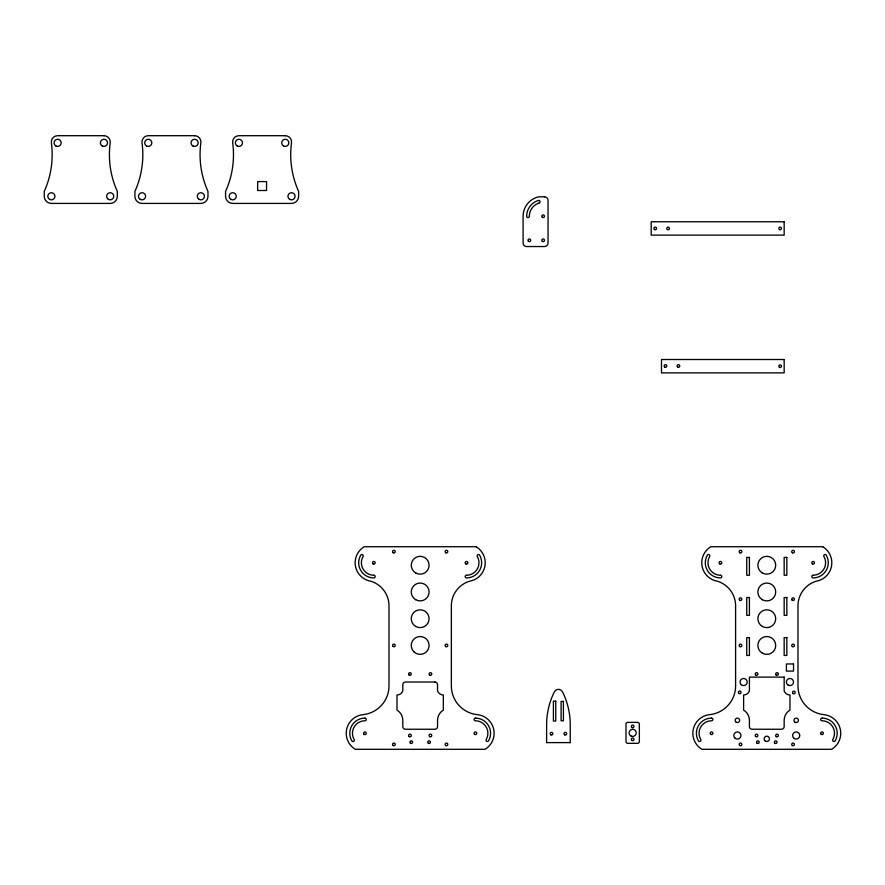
<?xml version="1.0" encoding="UTF-8"?>
<svg xmlns="http://www.w3.org/2000/svg" width="885" height="885" viewBox="0 0 885 885"><rect width="100%" height="100%" fill="white"/><g stroke="black" fill="none" stroke-linecap="round" stroke-linejoin="round"><path stroke-width="1.33" d="M373.835 575.239L373.581 575.239A12.478 12.478 0 0 1 363.038 556.532A1.339 1.339 0 0 0 362.54 554.707A1.339 1.339 0 0 0 360.715 555.194A15.145 15.145 0 0 0 373.525 577.916L373.835 577.905A1.339 1.339 0 0 0 375.174 576.566A1.339 1.339 0 0 0 373.835 575.239M720.456 575.239L720.191 575.239A12.478 12.478 0 0 1 709.648 556.532A1.339 1.339 0 0 0 709.162 554.707A1.339 1.339 0 0 0 707.336 555.194A15.145 15.145 0 0 0 720.136 577.916L720.456 577.905A1.339 1.339 0 0 0 721.795 576.566A1.339 1.339 0 0 0 720.456 575.239M475.732 718.111L475.422 718.122A1.339 1.339 0 0 0 474.083 719.461A1.339 1.339 0 0 0 475.422 720.788L475.676 720.788A12.478 12.478 0 0 1 486.219 739.495A1.339 1.339 0 0 0 486.717 741.32A1.339 1.339 0 0 0 488.542 740.833A15.145 15.145 0 0 0 475.732 718.111M822.353 718.111L822.032 718.122A1.339 1.339 0 0 0 820.705 719.461A1.339 1.339 0 0 0 822.032 720.788L822.298 720.788A12.478 12.478 0 0 1 832.84 739.495A1.339 1.339 0 0 0 833.327 741.32A1.339 1.339 0 0 0 835.152 740.833A15.145 15.145 0 0 0 822.353 718.111M103.954 135.704L57.613 135.704A6.295 6.295 0 0 0 51.374 142.828A89.219 89.219 0 0 1 44.25 191.414L44.25 196.293A7.124 7.124 0 0 0 51.374 203.417L110.194 203.417A7.124 7.124 0 0 0 117.318 196.293L117.318 191.414A89.219 89.219 0 0 1 110.194 142.828A6.295 6.295 0 0 0 103.954 135.704M194.611 135.704L148.271 135.704A6.295 6.295 0 0 0 142.031 142.828A89.219 89.219 0 0 1 134.907 191.414L134.907 196.293A7.124 7.124 0 0 0 142.031 203.417L200.851 203.417A7.124 7.124 0 0 0 207.975 196.293L207.975 191.414A89.219 89.219 0 0 1 200.851 142.828A6.295 6.295 0 0 0 194.611 135.704M285.269 135.704L238.928 135.704A6.295 6.295 0 0 0 232.689 142.828A89.219 89.219 0 0 1 225.564 191.414L225.564 196.293A7.124 7.124 0 0 0 232.689 203.417L291.508 203.417A7.124 7.124 0 0 0 298.632 196.293L298.632 191.414A89.219 89.219 0 0 1 291.508 142.828A6.295 6.295 0 0 0 285.269 135.704M266.551 181.591L257.646 181.591L257.646 190.496L266.551 190.496L266.551 181.591M544.485 196.813L538.699 196.813A19.901 19.901 0 0 0 523.101 216.25L523.101 242.977A3.562 3.562 0 0 0 526.663 246.539L544.485 246.539A3.562 3.562 0 0 0 548.047 242.977L548.047 200.375A3.562 3.562 0 0 0 544.485 196.813M784.165 221.748L651.194 221.748L651.194 235.122L784.165 235.122L784.165 221.748M784.165 359.509L661.482 359.509L661.482 372.884L784.165 372.884L784.165 359.509M476.152 546.731L364.2 546.731A18.718 18.718 0 0 0 370.915 581.246A25.787 25.787 0 0 1 388.991 604.897L388.991 686.483A28.928 28.928 0 0 1 362.972 714.649A18.718 18.718 0 0 0 355.283 749.296L485.057 749.296A18.718 18.718 0 0 0 477.38 714.649A28.928 28.928 0 0 1 451.361 686.483L451.361 604.897A25.787 25.787 0 0 1 469.437 581.246A18.718 18.718 0 0 0 476.152 546.731M822.762 546.731L710.821 546.731A18.718 18.718 0 0 0 717.525 581.246A25.787 25.787 0 0 1 735.601 604.897L735.601 686.483A28.928 28.928 0 0 1 709.593 714.649A18.718 18.718 0 0 0 701.905 749.296L831.679 749.296A18.718 18.718 0 0 0 823.99 714.649A28.928 28.928 0 0 1 797.982 686.483L797.982 604.897A25.787 25.787 0 0 1 816.058 581.246A18.718 18.718 0 0 0 822.762 546.731M749.418 557.417L746.741 557.417L746.741 575.239L749.418 575.239L749.418 557.417M786.842 557.417L784.165 557.417L784.165 575.239L786.842 575.239L786.842 557.417M749.418 597.519L746.741 597.519L746.741 615.341L749.418 615.341L749.418 597.519M786.842 597.519L784.165 597.519L784.165 615.341L786.842 615.341L786.842 597.519M749.418 637.62L746.741 637.62L746.741 655.442L749.418 655.442L749.418 637.62M786.842 637.62L784.165 637.62L784.165 655.442L786.842 655.442L786.842 637.62M793.524 663.96L786.4 663.96L786.4 671.095L793.524 671.095L793.524 663.96M784.165 677.125L749.418 677.125L749.418 690.931A6.018 6.018 0 0 1 743.621 694.946L743.621 710.091A11.959 11.959 0 0 1 749.418 720.346L749.418 726.574A2.677 2.677 0 0 0 752.084 729.251L781.499 729.251A2.677 2.677 0 0 0 784.165 726.574L784.165 720.346A11.959 11.959 0 0 1 789.962 710.091L789.962 694.946A6.04 6.04 0 0 1 784.165 690.931L784.165 677.125M434.878 682.025L405.474 682.025A2.677 2.677 0 0 0 402.797 684.702L402.797 690.931A6.018 6.018 0 0 1 397 694.946L397 710.091A11.959 11.959 0 0 1 402.797 720.346L402.797 726.574A2.677 2.677 0 0 0 405.474 729.251L434.878 729.251A2.677 2.677 0 0 0 437.544 726.574L437.544 720.346A11.959 11.959 0 0 1 443.341 710.091L443.341 694.946A6.029 6.029 0 0 1 437.544 690.931L437.544 684.702A2.677 2.677 0 0 0 434.878 682.025M555.758 701.163L553.402 701.163L553.402 721.043L555.758 721.043L555.758 701.163M563.413 701.407L561.101 701.407L561.101 720.81L563.413 720.81L563.413 701.407M637.488 722.381L627.775 722.381A1.781 1.781 0 0 0 625.994 724.162L625.994 741.542A1.781 1.781 0 0 0 627.775 743.323L637.576 743.323A1.781 1.781 0 0 0 639.357 741.542L639.357 724.24A1.858 1.858 0 0 0 637.488 722.381M570.239 742.615L546.62 742.615L546.62 724.793A74.119 74.119 0 0 1 554.32 691.904A4.58 4.58 0 0 1 562.539 691.904A74.119 74.119 0 0 1 570.239 724.793L570.239 742.615M813.392 575.239L813.127 575.239A1.339 1.339 0 0 0 811.788 576.566A1.339 1.339 0 0 0 813.127 577.905L813.448 577.916A15.145 15.145 0 0 0 826.247 555.194A1.339 1.339 0 0 0 824.422 554.707A1.339 1.339 0 0 0 823.935 556.532A12.478 12.478 0 0 1 813.392 575.239M466.771 575.239L466.506 575.239A1.339 1.339 0 0 0 465.178 576.566A1.339 1.339 0 0 0 466.506 577.905L466.826 577.916A15.145 15.145 0 0 0 479.626 555.194A1.339 1.339 0 0 0 477.8 554.707A1.339 1.339 0 0 0 477.314 556.532A12.478 12.478 0 0 1 466.771 575.239M711.54 718.122L711.23 718.111A15.145 15.145 0 0 0 698.431 740.833A1.339 1.339 0 0 0 700.256 741.32A1.339 1.339 0 0 0 700.743 739.495A12.478 12.478 0 0 1 711.286 720.788L711.54 720.788A1.339 1.339 0 0 0 712.879 719.461A1.339 1.339 0 0 0 711.54 718.122M364.93 718.122L364.609 718.111A15.145 15.145 0 0 0 351.81 740.833A1.339 1.339 0 0 0 353.635 741.32A1.339 1.339 0 0 0 354.122 739.495A12.478 12.478 0 0 1 364.664 720.788L364.93 720.788A1.339 1.339 0 0 0 366.257 719.461A1.339 1.339 0 0 0 364.93 718.122M821.092 734.207A1.339 1.339 0 0 0 823.327 733.61A1.339 1.339 0 0 0 821.689 731.972A1.339 1.339 0 0 0 821.092 734.207M812.463 563.922A1.339 1.339 0 0 0 814.466 562.772A1.339 1.339 0 0 0 812.463 561.61A1.339 1.339 0 0 0 812.463 563.922M710.876 734.417A1.339 1.339 0 0 0 712.879 733.256A1.339 1.339 0 0 0 710.876 732.105A1.339 1.339 0 0 0 710.876 734.417M719.782 563.922A1.339 1.339 0 0 0 721.795 562.772A1.339 1.339 0 0 0 719.782 561.61A1.339 1.339 0 0 0 719.782 563.922M739.838 646.603A1.339 1.339 0 0 0 741.84 645.442A1.339 1.339 0 0 0 739.838 644.28A1.339 1.339 0 0 0 739.838 646.603M792.407 646.603A1.339 1.339 0 0 0 794.409 645.442A1.339 1.339 0 0 0 792.407 644.28A1.339 1.339 0 0 0 792.407 646.603M792.407 552.782A1.339 1.339 0 0 0 794.409 551.632A1.339 1.339 0 0 0 792.407 550.47A1.339 1.339 0 0 0 792.407 552.782M739.838 552.782A1.339 1.339 0 0 0 741.84 551.632A1.339 1.339 0 0 0 739.838 550.47A1.339 1.339 0 0 0 739.838 552.782M392.94 646.382A1.339 1.339 0 0 0 395.175 645.784A1.339 1.339 0 0 0 393.537 644.147A1.339 1.339 0 0 0 392.94 646.382M393.217 552.782A1.339 1.339 0 0 0 395.219 551.632A1.339 1.339 0 0 0 393.217 550.47A1.339 1.339 0 0 0 393.217 552.782M445.797 552.782A1.339 1.339 0 0 0 447.799 551.632A1.339 1.339 0 0 0 445.797 550.47A1.339 1.339 0 0 0 445.797 552.782M445.797 646.603A1.339 1.339 0 0 0 447.799 645.442A1.339 1.339 0 0 0 445.797 644.28A1.339 1.339 0 0 0 445.797 646.603M465.842 563.922A1.339 1.339 0 0 0 467.844 562.772A1.339 1.339 0 0 0 465.842 561.61A1.339 1.339 0 0 0 465.842 563.922M474.471 734.207A1.339 1.339 0 0 0 476.705 733.61A1.339 1.339 0 0 0 475.079 731.972A1.339 1.339 0 0 0 474.471 734.207M373.171 563.922A1.339 1.339 0 0 0 375.174 562.772A1.339 1.339 0 0 0 373.171 561.61A1.339 1.339 0 0 0 373.171 563.922M363.978 734.207A1.339 1.339 0 0 0 366.213 733.61A1.339 1.339 0 0 0 364.576 731.972A1.339 1.339 0 0 0 363.978 734.207M445.797 745.557A1.339 1.339 0 0 0 447.799 744.396A1.339 1.339 0 0 0 445.797 743.245A1.339 1.339 0 0 0 445.797 745.557M393.217 745.557A1.339 1.339 0 0 0 395.219 744.396A1.339 1.339 0 0 0 393.217 743.245A1.339 1.339 0 0 0 393.217 745.557M429.756 675.167A1.339 1.339 0 0 0 431.758 674.005A1.339 1.339 0 0 0 429.756 672.843A1.339 1.339 0 0 0 429.756 675.167M429.667 736.597A1.339 1.339 0 0 0 431.758 735.59A1.339 1.339 0 0 0 429.844 734.284A1.339 1.339 0 0 0 429.667 736.597M409.257 675.167A1.339 1.339 0 0 0 411.259 674.005A1.339 1.339 0 0 0 409.257 672.843A1.339 1.339 0 0 0 409.257 675.167M409.257 736.641A1.339 1.339 0 0 0 411.259 735.49A1.339 1.339 0 0 0 409.257 734.329A1.339 1.339 0 0 0 409.257 736.641M413.87 651.747A8.905 8.905 0 0 0 428.783 647.743A8.905 8.905 0 0 0 417.864 636.835A8.905 8.905 0 0 0 413.87 651.747M415.718 626.425A8.905 8.905 0 0 0 429.081 618.715A8.905 8.905 0 0 0 415.718 610.993A8.905 8.905 0 0 0 415.718 626.425M415.718 599.698A8.905 8.905 0 0 0 429.081 591.976A8.905 8.905 0 0 0 415.718 584.255A8.905 8.905 0 0 0 415.718 599.698M415.718 572.96A8.905 8.905 0 0 0 429.081 565.249A8.905 8.905 0 0 0 415.718 557.528A8.905 8.905 0 0 0 415.718 572.96M428.417 743.334A1.339 1.339 0 0 0 430.42 742.172A1.339 1.339 0 0 0 428.417 741.01A1.339 1.339 0 0 0 428.417 743.334M410.529 743.289A1.339 1.339 0 0 0 412.598 742.238A1.339 1.339 0 0 0 410.662 740.977A1.339 1.339 0 0 0 410.529 743.289M631.724 727.337A1.339 1.339 0 0 0 633.959 726.74A1.339 1.339 0 0 0 632.321 725.103A1.339 1.339 0 0 0 631.724 727.337M632.001 740.468A1.339 1.339 0 0 0 634.003 739.307A1.339 1.339 0 0 0 632.001 738.156A1.339 1.339 0 0 0 632.001 740.468M630.894 735.933A3.562 3.562 0 0 0 636.238 732.846A3.562 3.562 0 0 0 630.894 729.76A3.562 3.562 0 0 0 630.894 735.933M564.663 734.86A1.339 1.339 0 0 0 566.677 733.709A1.339 1.339 0 0 0 564.663 732.548A1.339 1.339 0 0 0 564.663 734.86M550.857 734.86A1.339 1.339 0 0 0 552.859 733.709A1.339 1.339 0 0 0 550.857 732.548A1.339 1.339 0 0 0 550.857 734.86M792.407 745.557A1.339 1.339 0 0 0 794.409 744.396A1.339 1.339 0 0 0 792.407 743.245A1.339 1.339 0 0 0 792.407 745.557M739.838 745.557A1.339 1.339 0 0 0 741.84 744.396A1.339 1.339 0 0 0 739.838 743.245A1.339 1.339 0 0 0 739.838 745.557M776.09 674.945A1.339 1.339 0 0 0 778.324 674.348A1.339 1.339 0 0 0 776.687 672.711A1.339 1.339 0 0 0 776.09 674.945M755.878 675.167A1.339 1.339 0 0 0 757.881 674.005A1.339 1.339 0 0 0 755.878 672.843A1.339 1.339 0 0 0 755.878 675.167M755.602 736.431A1.339 1.339 0 0 0 757.837 735.833A1.339 1.339 0 0 0 756.199 734.196A1.339 1.339 0 0 0 755.602 736.431M776.289 736.597A1.339 1.339 0 0 0 778.369 735.59A1.339 1.339 0 0 0 776.455 734.284A1.339 1.339 0 0 0 776.289 736.597M757.151 743.289A1.339 1.339 0 0 0 759.219 742.238A1.339 1.339 0 0 0 757.272 740.977A1.339 1.339 0 0 0 757.151 743.289M774.751 743.112A1.339 1.339 0 0 0 776.997 742.515A1.339 1.339 0 0 0 775.36 740.878A1.339 1.339 0 0 0 774.751 743.112M762.339 572.96A8.905 8.905 0 0 0 775.702 565.249A8.905 8.905 0 0 0 762.339 557.528A8.905 8.905 0 0 0 762.339 572.96M762.339 599.698A8.905 8.905 0 0 0 775.702 591.976A8.905 8.905 0 0 0 762.339 584.255A8.905 8.905 0 0 0 762.339 599.698M762.339 626.425A8.905 8.905 0 0 0 775.702 618.715A8.905 8.905 0 0 0 762.339 610.993A8.905 8.905 0 0 0 762.339 626.425M762.339 653.163A8.905 8.905 0 0 0 775.702 645.442A8.905 8.905 0 0 0 762.339 637.72A8.905 8.905 0 0 0 762.339 653.163M765.237 740.999A2.677 2.677 0 0 0 769.452 739.097A2.677 2.677 0 0 0 765.691 736.397A2.677 2.677 0 0 0 765.237 740.999M736.276 722.271A2.224 2.224 0 0 0 739.617 720.346A2.224 2.224 0 0 0 736.276 718.41A2.224 2.224 0 0 0 736.276 722.271M795.007 722.226A2.224 2.224 0 0 0 798.425 720.434A2.224 2.224 0 0 0 795.161 718.366A2.224 2.224 0 0 0 795.007 722.226M794.299 738.499A3.562 3.562 0 0 0 799.763 735.623A3.562 3.562 0 0 0 794.531 732.337A3.562 3.562 0 0 0 794.299 738.499M735.103 738.223A3.562 3.562 0 0 0 740.9 736.099A3.562 3.562 0 0 0 736.154 732.138A3.562 3.562 0 0 0 735.103 738.223M788.181 685.112A3.562 3.562 0 0 0 793.524 682.025A3.562 3.562 0 0 0 788.181 678.939A3.562 3.562 0 0 0 788.181 685.112M741.298 684.725A3.562 3.562 0 0 0 747.128 682.678A3.562 3.562 0 0 0 742.438 678.662A3.562 3.562 0 0 0 741.298 684.725M739.838 600.307A1.339 1.339 0 0 0 741.84 599.156A1.339 1.339 0 0 0 739.838 597.994A1.339 1.339 0 0 0 739.838 600.307M792.13 600.096A1.339 1.339 0 0 0 794.365 599.499A1.339 1.339 0 0 0 792.728 597.862A1.339 1.339 0 0 0 792.13 600.096M738.776 693.309A1.339 1.339 0 0 0 741.01 692.712A1.339 1.339 0 0 0 739.373 691.074A1.339 1.339 0 0 0 738.776 693.309M793.192 693.641A1.339 1.339 0 0 0 795.195 692.49A1.339 1.339 0 0 0 793.192 691.329A1.339 1.339 0 0 0 793.192 693.641M49.593 199.379A3.562 3.562 0 0 0 54.947 196.293A3.562 3.562 0 0 0 49.593 193.207A3.562 3.562 0 0 0 49.593 199.379M55.832 145.914A3.562 3.562 0 0 0 61.176 142.828A3.562 3.562 0 0 0 55.832 139.741A3.562 3.562 0 0 0 55.832 145.914M108.412 199.379A3.562 3.562 0 0 0 113.756 196.293A3.562 3.562 0 0 0 108.412 193.207A3.562 3.562 0 0 0 108.412 199.379M102.173 145.914A3.562 3.562 0 0 0 107.516 142.828A3.562 3.562 0 0 0 102.173 139.741A3.562 3.562 0 0 0 102.173 145.914M146.49 145.914A3.562 3.562 0 0 0 151.833 142.828A3.562 3.562 0 0 0 146.49 139.741A3.562 3.562 0 0 0 146.49 145.914M199.07 199.379A3.562 3.562 0 0 0 204.413 196.293A3.562 3.562 0 0 0 199.07 193.207A3.562 3.562 0 0 0 199.07 199.379M192.83 145.914A3.562 3.562 0 0 0 198.174 142.828A3.562 3.562 0 0 0 192.83 139.741A3.562 3.562 0 0 0 192.83 145.914M140.25 199.379A3.562 3.562 0 0 0 145.605 196.293A3.562 3.562 0 0 0 140.25 193.207A3.562 3.562 0 0 0 140.25 199.379M283.488 145.914A3.562 3.562 0 0 0 288.831 142.828A3.562 3.562 0 0 0 283.488 139.741A3.562 3.562 0 0 0 283.488 145.914M289.727 199.379A3.562 3.562 0 0 0 295.07 196.293A3.562 3.562 0 0 0 289.727 193.207A3.562 3.562 0 0 0 289.727 199.379M230.908 199.379A3.562 3.562 0 0 0 236.262 196.293A3.562 3.562 0 0 0 230.908 193.207A3.562 3.562 0 0 0 230.908 199.379M237.147 145.914A3.562 3.562 0 0 0 242.501 142.828A3.562 3.562 0 0 0 237.147 139.741A3.562 3.562 0 0 0 237.147 145.914M528.4 241.251A1.339 1.339 0 0 0 530.635 240.654A1.339 1.339 0 0 0 528.998 239.016A1.339 1.339 0 0 0 528.4 241.251M542.405 241.417A1.339 1.339 0 0 0 544.485 240.399A1.339 1.339 0 0 0 542.571 239.105A1.339 1.339 0 0 0 542.405 241.417M542.383 217.334A1.339 1.339 0 0 0 544.485 216.371A1.339 1.339 0 0 0 542.593 215.033A1.339 1.339 0 0 0 542.383 217.334M538.655 203.185A13.817 13.817 0 0 0 529.341 216.25A1.339 1.339 0 0 1 528.002 217.588A1.339 1.339 0 0 1 526.663 216.25A16.483 16.483 0 0 1 538.677 200.375A1.405 1.405 0 0 1 540.071 201.791A1.405 1.405 0 0 1 538.655 203.185M779.486 229.591A1.339 1.339 0 0 0 781.488 228.441A1.339 1.339 0 0 0 779.486 227.279A1.339 1.339 0 0 0 779.486 229.591M667.456 229.591A1.339 1.339 0 0 0 669.458 228.441A1.339 1.339 0 0 0 667.456 227.279A1.339 1.339 0 0 0 667.456 229.591M654.535 229.591A1.339 1.339 0 0 0 656.537 228.441A1.339 1.339 0 0 0 654.535 227.279A1.339 1.339 0 0 0 654.535 229.591M779.486 367.352A1.339 1.339 0 0 0 781.488 366.191A1.339 1.339 0 0 0 779.486 365.04A1.339 1.339 0 0 0 779.486 367.352M677.744 367.131A1.339 1.339 0 0 0 679.746 365.97A1.339 1.339 0 0 0 677.744 364.819A1.339 1.339 0 0 0 677.744 367.131M664.823 367.131A1.339 1.339 0 0 0 666.825 365.97A1.339 1.339 0 0 0 664.823 364.819A1.339 1.339 0 0 0 664.823 367.131"/></g></svg>
